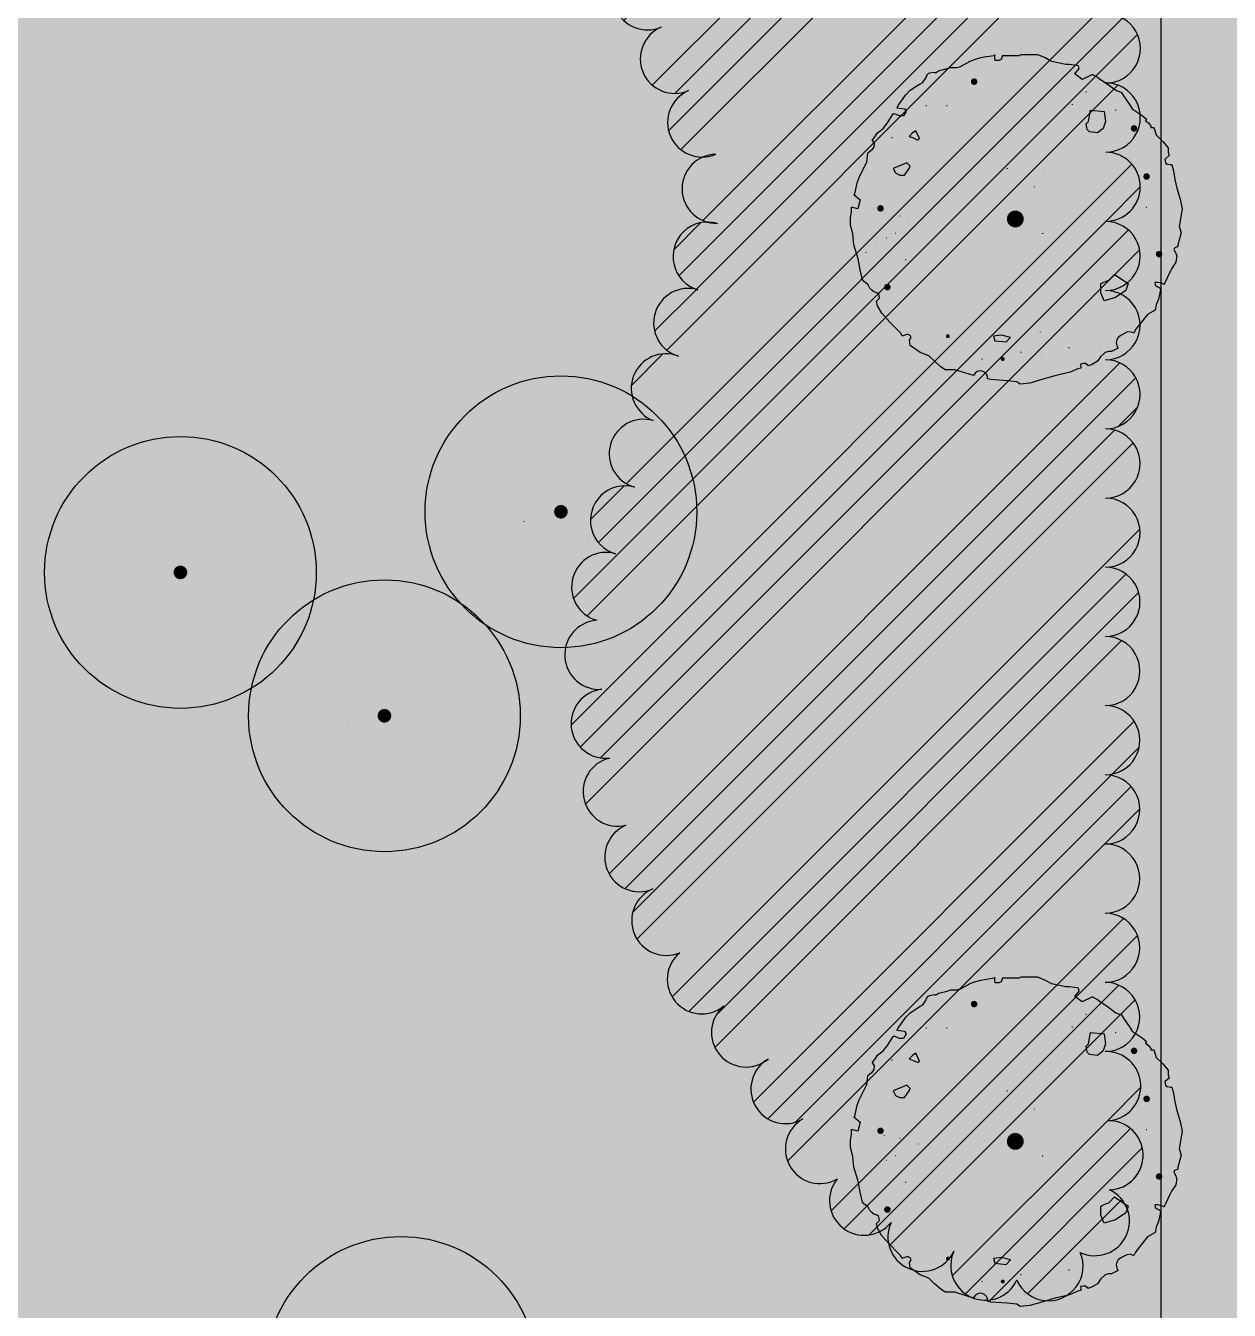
# Model space of a CAD drawing. Header units: millimetres. Extents: x 13387 to 322416, y 10188 to 219730.
# Drawn here: x 33580 to 38801, y 105672 to 111242 of the extents above; entities that cross this region are included whole.
import ezdxf
from ezdxf.xclip import XClip

# ---------------------------------------------------------------- set-up
doc = ezdxf.new("R2010")
doc.units = ezdxf.units.MM
doc.header["$LTSCALE"] = 400
doc.header["$XCLIPFRAME"] = 0
doc.linetypes.add('DOT2', pattern=[0.125, 0, -0.125])
for name, color, linetype in [('0-녹지', 71, 'Continuous'), ('_관목_Out', 7, 'Continuous'), ('_관목_Plant', 76, 'Continuous'), ('_교목_Plant', 90, 'Continuous'), ('base$0$base$0$사업부지', 7, 'Continuous'), ('tc-2', 252, 'Continuous')]:
    doc.layers.add(name, color=color, linetype=linetype)

# ---------------------------------------------------------------- blocks, each defined once
blk = doc.blocks.new('base', base_point=(0, 0))
at = {"layer": 'base$0$base$0$사업부지', "linetype": 'Continuous', "ltscale": 10}
h = blk.add_hatch(dxfattribs=at)
h.set_pattern_fill('AR-HBONE', color=8, scale=100, angle=14.6251, style=0)
h.set_pattern_definition([(59.62512505, (-195145259.7, -419444232.27), (-142.83199963, 547.356392), [1200, -400]), (149.62512505, (-195145057.44, -419443887.18), (-142.83199963, 547.356392), [1200, -400])])
edge = h.paths.add_edge_path()
edge.add_arc((2429632.2, -997541.1), 8500, 12.08953, 71.41029, ccw=False)
edge.add_arc((2429632.2, -997541.1), 8500, 360, 12.08953, ccw=False)
edge.add_line((2438132.2, -997541.1), (2438132.2, -1035817.5))
edge.add_arc((2467632.2, -1035817.5), 29500, 180, 238.20401)
edge.add_line((2452088.7, -1060890.5), (2484216.1, -1080807.1))
edge.add_arc((2493436.8, -1065933.4), 17500, 238.20401, 296.88928)
edge.add_arc((2493436.8, -1065933.4), 17500, 296.88928, 329.81131)
edge.add_arc((2520232.4, -1081521.7), 13500, 90, 149.81131, ccw=False)
edge.add_line((2520232.4, -1068021.7), (2522153.2, -1068021.7))
edge.add_line((2522153.2, -1068021.7), (2522153.2, -1066521.7))
edge.add_line((2522153.2, -1066521.7), (2520232.4, -1066521.7))
edge.add_arc((2520232.4, -1081521.7), 15000, 90, 149.81131)
edge.add_arc((2493436.8, -1065933.4), 16000, 296.88928, 329.81131, ccw=False)
edge.add_arc((2493436.8, -1065933.4), 16000, 238.20401, 296.88928, ccw=False)
edge.add_line((2485006.4, -1079532.2), (2452879.1, -1059615.6))
edge.add_arc((2467632.2, -1035817.5), 28000, 180, 238.20401, ccw=False)
edge.add_line((2439632.2, -1035817.5), (2439632.2, -997541.1))
edge.add_arc((2429632.2, -997541.1), 10000, 360, 12.08953)
edge.add_arc((2429632.2, -997541.1), 10000, 12.08953, 76.96135)
edge.add_line((2431888.3, -987798.9), (2432341.9, -989484.6))
at = {"layer": 'base$0$base$0$사업부지', "color": 8, "linetype": 'Continuous', "ltscale": 10, "flags": 128}
blk.add_lwpolyline([(2432341.9, -989484.6, -0.264775), (2437943.7, -995760.9, -0.052799), (2438132.2, -997541.1), (2438132.2, -1035817.5, 0.259567), (2452088.7, -1060890.5), (2484216.1, -1080807.1, 0.26181), (2501351.5, -1081541.3, 0.144646), (2508563.3, -1074733.2, -0.267067), (2520232.4, -1068021.7), (2522153.2, -1068021.7)], format="xyb", dxfattribs=at)
blk = doc.blocks.new('TL000029_0')
at = {"const_width": 0.0263}
blk.add_lwpolyline([(-0.0132, 0, 1), (0.0132, 0, 1)], format="xyb", close=True, dxfattribs=at)
at = {"color": 0}
blk.add_circle((0, 0), 0.5262, dxfattribs=at)
at = {"layer": 'tc-2', "linetype": 'DOT2'}
for p, q in [((0, 0), (0.1362, 0.5083)), ((0.0382, 0.1427), (-0.1853, 0.4925)), ((0.0681, 0.2541), (0.3146, 0.4218)), ((-0.2541, -0.0681), (-0.5226, 0.0616)), ((0, 0), (-0.5083, -0.1362)), ((0, 0), (0.3721, -0.3721)), ((-0.1427, -0.0382), (-0.3338, -0.4068)), ((0.1045, -0.1045), (0.5192, -0.0857)), ((0.186, -0.186), (0.208, -0.4834))]:
    blk.add_line(p, q, dxfattribs=at)
blk = doc.blocks.new('TL000051_0')
at = {"color": 0}
for points in [[(-0.3097, 0.5665), (-0.2973, 0.5738), (-0.2634, 0.5823), (-0.251, 0.5868), (-0.2256, 0.5868), (-0.2126, 0.5907), (-0.1747, 0.6116), (-0.1624, 0.6162), (-0.133, 0.6247), (-0.1115, 0.6286), (-0.0822, 0.6331), (-0.0795, 0.6331)], [(-0.0499, 0.6331), (-0.0548, 0.6175), (-0.0632, 0.6136), (-0.0717, 0.6136), (-0.0776, 0.6136), (-0.0795, 0.622), (-0.0795, 0.6279), (-0.0795, 0.6364)], [(-0.0499, 0.6331), (-0.0313, 0.6331), (0.015, 0.6331), (0.0235, 0.637), (0.0861, 0.637)], [(0.0861, 0.637), (0.1161, 0.6247), (0.1408, 0.6116), (0.1956, 0.5992), (0.2087, 0.5992), (0.238, 0.5953), (0.2451, 0.5934)], [(-0.3097, 0.5665), (-0.3136, 0.5673), (-0.3325, 0.564), (-0.341, 0.5594), (-0.3469, 0.5477), (-0.3612, 0.5268)], [(0.2996, 0.56), (0.2934, 0.5568), (0.2595, 0.5399), (0.2302, 0.5614), (0.2471, 0.5823), (0.2451, 0.5934)], [(0.2996, 0.56), (0.3182, 0.549), (0.3306, 0.5405), (0.356, 0.5236), (0.3899, 0.4982), (0.4108, 0.4897), (0.4193, 0.4773), (0.4447, 0.4395), (0.4532, 0.4264), (0.491, 0.401), (0.5085, 0.3866)], [(-0.4578, 0.4302), (-0.4532, 0.4395), (-0.4447, 0.4519), (-0.4238, 0.4812), (-0.4069, 0.4982), (-0.3814, 0.5151), (-0.3691, 0.5236), (-0.3598, 0.5289)], [(-0.5543, 0.3043), (-0.5542, 0.3045), (-0.5412, 0.3215), (-0.5334, 0.3338), (-0.5118, 0.3508), (-0.4949, 0.3717), (-0.4825, 0.3925), (-0.4728, 0.4065)], [(-0.459, 0.4303), (-0.4297, 0.4264), (-0.4232, 0.416), (-0.4336, 0.399), (-0.4486, 0.399), (-0.4649, 0.4056), (-0.4728, 0.4065)], [(0.5085, 0.3866), (0.504, 0.3801), (0.5164, 0.3717), (0.5249, 0.3593), (0.5249, 0.3547), (0.5334, 0.3547), (0.5353, 0.3547)], [(0.5353, 0.3547), (0.5373, 0.3508), (0.5458, 0.3254), (0.5712, 0.2999), (0.592, 0.2752), (0.592, 0.2582), (0.5958, 0.2454)], [(-0.5549, 0.3052), (-0.5464, 0.2928), (-0.5484, 0.2784), (-0.5568, 0.266), (-0.5716, 0.2545)], [(-0.6253, 0.0952), (-0.6214, 0.0978), (-0.6129, 0.1402), (-0.6044, 0.1611), (-0.5881, 0.195), (-0.5751, 0.2204), (-0.5716, 0.2545)], [(0.5958, 0.2454), (0.5816, 0.2334), (0.5797, 0.2315), (0.5816, 0.2171), (0.5862, 0.2126), (0.5901, 0.2126), (0.6005, 0.2106), (0.6025, 0.2106), (0.6061, 0.2099)], [(0.6061, 0.2099), (0.6129, 0.1865), (0.6175, 0.1526), (0.626, 0.1193), (0.6383, 0.0769), (0.6468, 0.0391), (0.6344, -0.0287), (0.6429, -0.0535), (0.6299, -0.0998), (0.6299, -0.1069)], [(-0.6253, 0.0952), (-0.6012, 0.0744), (-0.6099, 0.039), (-0.6344, 0.0463)], [(-0.5857, -0.2432), (-0.592, -0.2347), (-0.6005, -0.1969), (-0.609, -0.1545), (-0.626, -0.0998), (-0.6299, -0.058), (-0.6383, -0.0241), (-0.6383, 0.0052), (-0.6344, 0.0261), (-0.6344, 0.0463)], [(0.6257, -0.1417), (0.6214, -0.1676), (0.6044, -0.1924), (0.6005, -0.2008), (0.5797, -0.2471), (0.5758, -0.2531)], [(0.6299, -0.1069), (0.6162, -0.1128), (0.6142, -0.1187), (0.6201, -0.1304), (0.622, -0.1343), (0.6257, -0.1417)], [(-0.5374, -0.3183), (-0.5255, -0.3065), (-0.5281, -0.2902), (-0.5392, -0.2843), (-0.5477, -0.2817), (-0.5562, -0.2758), (-0.564, -0.268), (-0.5699, -0.2543), (-0.5836, -0.2432), (-0.5857, -0.2432)], [(0.5771, -0.2536), (0.5634, -0.2478), (0.5614, -0.2478), (0.5516, -0.2458), (0.5458, -0.2458), (0.5399, -0.2458), (0.5418, -0.2556), (0.5497, -0.2608), (0.5575, -0.2647), (0.5653, -0.2706)], [(0.5645, -0.27), (0.5627, -0.2726), (0.5542, -0.3104), (0.5458, -0.3319), (0.5412, -0.3528), (0.5118, -0.3697), (0.4825, -0.4075), (0.4656, -0.4284), (0.4588, -0.4423)], [(-0.4378, -0.4525), (-0.4447, -0.4414), (-0.4571, -0.4284), (-0.4864, -0.399), (-0.5164, -0.3651), (-0.5334, -0.3358), (-0.5373, -0.3188), (-0.5374, -0.3183)], [(-0.4068, -0.4894), (-0.4095, -0.4695), (-0.4036, -0.4584), (-0.4069, -0.4506), (-0.4147, -0.4473), (-0.4206, -0.4473), (-0.4401, -0.4532)], [(0.4597, -0.4427), (0.446, -0.4369), (0.4323, -0.4388), (0.4088, -0.4506), (0.399, -0.4584), (0.3932, -0.4682), (0.3912, -0.4779), (0.3951, -0.4955), (0.399, -0.5014)], [(-0.1613, -0.6056), (-0.1793, -0.6012), (-0.2341, -0.5842), (-0.2719, -0.5842), (-0.2889, -0.5718), (-0.3136, -0.551), (-0.3351, -0.5295), (-0.3691, -0.5171), (-0.4068, -0.4894)], [(0.3981, -0.5001), (0.373, -0.5125), (0.3606, -0.5125), (0.3475, -0.5171), (0.3306, -0.534), (0.3182, -0.551), (0.2973, -0.5634), (0.2825, -0.5692)], [(0.2543, -0.5773), (0.2426, -0.5803), (0.2126, -0.5927), (0.1956, -0.5973), (0.1578, -0.6057), (0.103, -0.622), (0.0567, -0.6351), (0.0189, -0.639), (0.0065, -0.6305), (-0.0313, -0.6266), (-0.0945, -0.622), (-0.1075, -0.6188)], [(0.2825, -0.5692), (0.2719, -0.5601), (0.2641, -0.5601), (0.2523, -0.5621), (0.2543, -0.5699), (0.2543, -0.5773)]]:
    blk.add_lwpolyline(points, dxfattribs=at)
for points, const_width in [([(-0.1532, 0.5317, -1), (-0.1658, 0.5317, -1)], 0.0125), ([(0.2751, 0.492, -1), (0.2726, 0.492, -1)], 0.00251), ([(-0.3438, 0.4389, -1), (-0.3463, 0.4389, -1)], 0.00251), ([(-0.2641, 0.4389, -1), (-0.2666, 0.4389, -1)], 0.00251), ([(0.2219, 0.4434, -1), (0.2194, 0.4434, -1)], 0.00251), ([(0.39, 0.4213, -1), (0.3875, 0.4213, -1)], 0.00251), ([(0.4662, 0.3506, -1), (0.4537, 0.3506, -1)], 0.0125), ([(-0.4767, 0.315, -1), (-0.4792, 0.315, -1)], 0.00251), ([(-0.0298, 0.1956, -1), (-0.0324, 0.1956, -1)], 0.00251), ([(0.5149, 0.1645, -1), (0.5023, 0.1645, -1)], 0.0125), ([(-0.5159, 0.0411, -1), (-0.5284, 0.0411, -1)], 0.0125), ([(0.5093, 0.0456, -1), (0.5068, 0.0456, -1)], 0.00251), ([(0.1071, -0.0562, -1), (0.1046, -0.0562, -1)], 0.00251), ([(0.563, -0.1359, -1), (0.5505, -0.1359, -1)], 0.0125), ([(-0.4236, -0.158, -1), (-0.4261, -0.158, -1)], 0.00251), ([(-0.4893, -0.2638, -1), (-0.5018, -0.2638, -1)], 0.0125), ([(-0.2576, -0.4539, -1), (-0.2651, -0.4539, -1)], 0.00752), ([(0.2089, -0.4981, -1), (0.2064, -0.4981, -1)], 0.00251), ([(-0.1271, -0.5422, -1), (-0.1297, -0.5422, -1)], 0.00251), ([(-0.0449, -0.5422, -1), (-0.0524, -0.5422, -1)], 0.00752), ([(0.0233, -0.5156, -1), (0.0208, -0.5156, -1)], 0.00251)]:
    blk.add_lwpolyline(points, format="xyb", close=True, dxfattribs=dict(at, const_width=const_width))
for points in [[(0.2919, 0.4213), (0.3446, 0.4168), (0.3491, 0.3772), (0.3401, 0.3506), (0.318, 0.333), (0.2874, 0.3371), (0.2784, 0.3461), (0.2739, 0.3681), (0.2829, 0.3772)], [(-0.3717, 0.311), (-0.3852, 0.3416), (-0.3982, 0.333), (-0.4113, 0.3195), (-0.3982, 0.315), (-0.3807, 0.3065), (-0.3762, 0.3065)], [(-0.4203, 0.2177), (-0.4735, 0.1956), (-0.4645, 0.1781), (-0.4469, 0.1695), (-0.4293, 0.1695), (-0.4113, 0.1956), (-0.4073, 0.2046)], [(0.3842, -0.2152), (0.4374, -0.2503), (0.4283, -0.2769), (0.3887, -0.3034), (0.3446, -0.3165), (0.3315, -0.2859), (0.3315, -0.2503), (0.3491, -0.2418), (0.3621, -0.2372)], [(-0.0532, -0.4494), (-0.0843, -0.4539), (-0.0797, -0.4715), (-0.0356, -0.476), (-0.0181, -0.4584), (-0.0181, -0.4584)]]:
    blk.add_lwpolyline(points, close=True, dxfattribs=at)
at = {"const_width": 0.0326}
blk.add_lwpolyline([(0.0163, 0, -1), (-0.0163, 0, -1)], format="xyb", close=True, dxfattribs=at)
at = {"color": 0}
blk.add_lwpolyline([(-0.1075, -0.6188, 0.875539), (-0.1613, -0.6056, 1.618197)], format="xyb", dxfattribs=at)
at = {"layer": 'tc-2', "linetype": 'DOT2'}
for points in [[(0.1135, 0.1774), (0.1219, 0.2373), (0.135, 0.3012), (0.1643, 0.3651), (0.1643, 0.4466), (0.1819, 0.519), (0.1858, 0.5705), (0.1912, 0.6002)], [(0, 0), (0.0365, 0.0496), (0.075, 0.1258), (0.105, 0.1643), (0.135, 0.2243), (0.1819, 0.2758), (0.2243, 0.3143), (0.2843, 0.3651), (0.3443, 0.4212), (0.3912, 0.4982)], [(-0.3012, -0.0274), (-0.3267, -0.0235), (-0.3743, -0.0104), (-0.4127, 0.002), (-0.4466, 0.0111), (-0.4766, 0.015), (-0.5066, 0.0235), (-0.549, 0.0365), (-0.6051, 0.0586)], [(-0.002, 0.0065), (-0.0619, 0.0065), (-0.1174, 0.002), (-0.1474, 0.002), (-0.1943, 0.002), (-0.2628, -0.0189), (-0.3482, -0.0365), (-0.4297, -0.0535), (-0.4806, -0.0574), (-0.5575, -0.0574), (-0.6175, -0.0574), (-0.6305, -0.0619)], [(-0.0104, 0.002), (0.0065, -0.015), (0.0196, -0.045), (0.0365, -0.0789), (0.0535, -0.1258), (0.0835, -0.1643), (0.1004, -0.2073), (0.1174, -0.2543), (0.1304, -0.2882), (0.1558, -0.3267), (0.1689, -0.3482), (0.2289, -0.3997), (0.2413, -0.4251), (0.2758, -0.4551), (0.3312, -0.4936), (0.3601, -0.5127)], [(-0.4646, -0.0562), (-0.4982, -0.0743), (-0.5366, -0.1043), (-0.579, -0.1304), (-0.6051, -0.1428), (-0.6119, -0.1453)], [(0.1135, -0.2543), (0.1135, -0.3012), (0.1089, -0.3651), (0.1004, -0.4121), (0.0965, -0.4375), (0.1004, -0.4806), (0.0965, -0.5236), (0.1004, -0.579), (0.105, -0.596), (0.1009, -0.6226)], [(0.0969, -0.5189), (0.0704, -0.5529), (0.0535, -0.579), (0.0365, -0.596), (0.015, -0.6214), (0.0065, -0.6299)]]:
    blk.add_lwpolyline(points, dxfattribs=at)
blk = doc.blocks.new('G$CE0093AA2')
at = {"layer": '0-녹지'}
h = blk.add_hatch(color=256, dxfattribs=at)
h.dxf.hatch_style = 1
edge = h.paths.add_edge_path()
edge.add_line((19332, 126164.2), (19440.3, 125746.8))
edge.add_line((19440.3, 125746.8), (22595.4, 120583.2))
edge.add_line((22595.4, 120583.2), (23068.1, 112593.6))
edge.add_line((23068.1, 112593.6), (21209.3, 104532.1))
edge.add_line((21209.3, 104532.1), (17312.5, 92418.7))
edge.add_line((17312.5, 92418.7), (17351, 80156.1))
edge.add_line((17351, 80156.1), (20991.4, 68174))
edge.add_line((20991.4, 68174), (25611.4, 61827.9))
edge.add_line((25611.4, 61827.9), (42223.9, 51525.7))
edge.add_line((42223.9, 51525.7), (44797.8, 48823))
edge.add_line((44797.8, 48823), (50475, 42861.3))
edge.add_line((50475, 42861.3), (63054, 35073.1))
edge.add_line((63054, 35073.1), (72531.5, 30837.8))
edge.add_line((72531.5, 30837.8), (81111.3, 25777.2))
edge.add_line((81111.3, 25777.2), (85212.2, 16675.8))
edge.add_line((85212.2, 16675.8), (91764.1, 15877.2))
edge.add_line((91764.1, 15877.2), (88685.4, 27374.4))
edge.add_line((88685.4, 27374.4), (89777.7, 31902.2))
edge.add_line((89777.7, 31902.2), (98176.5, 36160.5))
edge.add_line((98176.5, 36160.5), (101650.5, 45691.5))
edge.add_line((101650.5, 45691.5), (103923.4, 41995.6))
edge.add_line((103923.4, 41995.6), (103686.1, 35158.2))
edge.add_line((103686.1, 35158.2), (111451.6, 32837.7))
edge.add_line((111451.6, 32837.7), (111743.7, 29100.4))
edge.add_line((111743.7, 29100.4), (111971, 29005.7))
edge.add_line((111971, 29005.7), (160341.6, 66518.4))
edge.add_line((160341.6, 66518.4), (163066.9, 89592.2))
edge.add_line((163066.9, 89592.2), (159195.1, 101882.8))
edge.add_line((159195.1, 101882.8), (154543.8, 158207.4))
edge.add_line((154543.8, 158207.4), (147609.5, 153805.9))
edge.add_line((147609.5, 153805.9), (145898.1, 154962.2))
edge.add_line((145898.1, 154962.2), (139605.8, 156524.1))
edge.add_line((139605.8, 156524.1), (131647.3, 157279.1))
edge.add_line((131647.3, 157279.1), (123097, 161806.9))
edge.add_line((123097, 161806.9), (107600.8, 162021.2))
edge.add_line((107600.8, 162021.2), (87140.5, 159792.9))
edge.add_line((87140.5, 159792.9), (75905.9, 155993.1))
edge.add_line((75905.9, 155993.1), (73744.5, 160180.6))
edge.add_line((73744.5, 160180.6), (73095.6, 160744.6))
edge.add_line((73095.6, 160744.6), (72894.1, 160510.3))
edge.add_line((72894.1, 160510.3), (72242, 159752.3))
edge.add_line((72242, 159752.3), (62303.8, 168301.4))
edge.add_line((62303.8, 168301.4), (42227.3, 172546.8))
edge.add_line((42227.3, 172546.8), (32820, 165470.6))
edge.add_line((32820, 165470.6), (25882.7, 163664.6))
edge.add_line((25882.7, 163664.6), (18186.9, 161975.2))
edge.add_line((18186.9, 161975.2), (11890.1, 160473.6))
edge.add_line((11890.1, 160473.6), (17025.8, 140966.7))
edge.add_line((17025.8, 140966.7), (15747.6, 140633.1))
edge.add_arc((16970.5, 144898), 4436.7, 254.0004, 277.3556)
edge.add_arc((17402.6, 141488.5), 1000, 277.8144, 14.3903)
edge.add_line((18371.2, 141737), (13785.1, 159318.1))
edge.add_line((13785.1, 159318.1), (29854.9, 163518.8))
edge.add_line((29854.9, 163518.8), (30813, 159836.2))
edge.add_line((30813, 159836.2), (33433.1, 159836.2))
edge.add_arc((33433.1, 161336.2), 1500, 270, 0)
edge.add_line((34933.1, 161336.2), (34933.1, 165036.2))
edge.add_line((34933.1, 165036.2), (63733.1, 165036.2))
edge.add_line((63733.1, 165036.2), (63733.1, 161336.2))
edge.add_arc((65233.1, 161336.2), 1500, 180, 270)
edge.add_line((65233.1, 159836.2), (65633.1, 159836.2))
edge.add_line((65633.1, 159836.2), (65633.1, 153836.2))
edge.add_line((65633.1, 153836.2), (51533.1, 153836.2))
edge.add_arc((51533.1, 152336.2), 1500, 90, 180)
edge.add_line((50033.1, 152336.2), (50033.1, 151836.2))
edge.add_line((50033.1, 151836.2), (71008.1, 151836.2))
edge.add_line((71008.1, 151836.2), (71008.1, 151636.2))
edge.add_line((71008.1, 151636.2), (50033.1, 151636.2))
edge.add_line((50033.1, 151636.2), (50033.1, 151436.2))
edge.add_line((50033.1, 151436.2), (132841.6, 151437.2))
edge.add_line((132841.6, 151437.2), (125757.9, 157215.7))
edge.add_line((125757.9, 157215.7), (126390, 157990.6))
edge.add_line((126390, 157990.6), (133197.8, 152437.2))
edge.add_line((133197.8, 152437.2), (151994.1, 152437.1))
edge.add_line((151994.1, 152437.1), (152029.8, 124236.2))
edge.add_line((152029.8, 124236.2), (152233.1, 124236.2))
edge.add_line((152233.1, 124236.2), (152229.8, 88932.9))
edge.add_line((152229.8, 88932.9), (158559.8, 88932.9))
edge.add_line((158559.8, 88932.9), (158559.8, 78841.9))
edge.add_line((158559.8, 78841.9), (152229.8, 78841.9))
edge.add_line((152229.8, 78841.9), (152229.8, 66032.9))
edge.add_line((152229.8, 66032.9), (147833.1, 66032.9))
edge.add_line((147833.1, 66032.9), (147833.1, 62186.6))
edge.add_line((147833.1, 62186.6), (147083.3, 61578.2))
edge.add_line((147083.3, 61578.2), (147725.1, 60739))
edge.add_line((147725.1, 60739), (131768.9, 47782.7))
edge.add_line((131768.9, 47782.7), (123643.4, 42449.6))
edge.add_line((123643.4, 42449.6), (107643.4, 42440.6))
edge.add_line((107643.4, 42440.6), (107643.4, 47629.2))
edge.add_line((107643.4, 47629.2), (107217.3, 47628.8))
edge.add_arc((107217.3, 34128.8), 13500, 90, 149.81131)
edge.add_arc((80421.7, 49717.2), 17500, 296.88928, 329.81131, ccw=False)
edge.add_arc((80421.7, 49717.2), 17500, 238.20401, 296.88928, ccw=False)
edge.add_line((71201, 34843.4), (39073.6, 54760.1))
edge.add_arc((54617.1, 79833), 29500, 180, 238.20401, ccw=False)
edge.add_line((25117.1, 79833), (25117.1, 118109.4))
edge.add_arc((16617.1, 118109.4), 8500, 360, 71.37307)
at = {"layer": '_관목_Plant'}
h = blk.add_hatch(dxfattribs=at)
h.set_pattern_fill('ANSI34', color=256, scale=30, style=0)
h.set_pattern_definition([(45, (-2414595.9, 1100697.05), (-404.11153, 404.11153), []), (45, (-2414461.17, 1100697.05), (-404.11153, 404.11153), []), (45, (-2414326.47, 1100697.05), (-404.11153, 404.11153), []), (45, (-2414191.76, 1100697.05), (-404.11153, 404.11153), [])])
edge = h.paths.add_edge_path()
edge.add_arc((24623.4, 97954.8), 150, 38.3509, 218.3509)
edge.add_arc((24388.2, 97768.6), 150, 38.3509, 218.3509)
edge.add_arc((24175.9, 97559.2), 150, 50.8744, 230.8744)
edge.add_arc((23981.3, 97330.9), 150, 48.2302, 228.2302)
edge.add_arc((23781.5, 97107.2), 150, 48.2302, 228.2302)
edge.add_arc((23589.4, 96877), 150, 52.0872, 232.0872)
edge.add_arc((23414, 96633.9), 150, 56.2876, 236.2876)
edge.add_arc((23247.5, 96384.3), 150, 56.2876, 236.2876)
edge.add_arc((23083.5, 96133.1), 150, 57.439, 237.439)
edge.add_arc((22963.7, 95861.8), 150, 74.9215, 254.9215)
edge.add_arc((22885.7, 95572.2), 150, 74.9215, 254.9215)
edge.add_arc((22825.6, 95278.8), 150, 81.9348, 261.9348)
edge.add_arc((22783.5, 94981.8), 150, 81.9348, 261.9348)
edge.add_arc((22753.3, 94683.6), 150, 86.5046, 266.5046)
edge.add_arc((22745, 94383.8), 150, 90.2981, 270.2981)
edge.add_arc((22746.5, 94083.8), 150, 90.2981, 270.2981)
edge.add_arc((22799.4, 93793.2), 150, 110.342, 290.342)
edge.add_arc((22929.9, 93524.6), 150, 121.4511, 301.4511)
edge.add_arc((23026.9, 93247.8), 150, 97.2009, 277.2009)
edge.add_arc((23068.5, 92950.7), 150, 98.7268, 278.7268)
edge.add_arc((23114, 92654.2), 150, 98.7268, 278.7268)
edge.add_arc((23100.8, 92360.3), 150, 76.1281, 256.1281)
edge.add_arc((22998.5, 92080.2), 150, 63.7327, 243.7327)
edge.add_arc((22865.7, 91811.2), 150, 63.7327, 243.7327)
edge.add_arc((22763.3, 91531), 150, 76.1064, 256.1064)
edge.add_arc((22691.2, 91239.8), 150, 76.1064, 256.1064)
edge.add_arc((22619.2, 90948.6), 150, 76.1064, 256.1064)
edge.add_arc((22577.7, 90653.1), 150, 87.9129, 267.9129)
edge.add_arc((22572, 90353.2), 150, 89.8983, 269.8983)
edge.add_arc((22571.5, 90053.2), 150, 89.8983, 269.8983)
edge.add_arc((22639.2, 89769.5), 150, 116.9665, 296.9665)
edge.add_arc((22769.4, 89499.3), 150, 114.4906, 294.4906)
edge.add_arc((22890.8, 89225), 150, 113.2621, 293.2621)
edge.add_arc((23009.3, 88949.4), 150, 113.2621, 293.2621)
edge.add_arc((23127.8, 88673.8), 150, 113.2621, 293.2621)
edge.add_arc((23190.4, 88386), 150, 91.2711, 271.2711)
edge.add_arc((23151.5, 88092.1), 150, 73.6606, 253.6606)
edge.add_arc((23067.1, 87804.2), 150, 73.6606, 253.6606)
edge.add_arc((22970.1, 87520.6), 150, 68.5827, 248.5827)
edge.add_arc((22874.5, 87236.6), 150, 74.2114, 254.2114)
edge.add_arc((22792.9, 86947.9), 150, 74.2114, 254.2114)
edge.add_arc((22711.3, 86659.3), 150, 74.2114, 254.2114)
edge.add_arc((22681.8, 86365.4), 150, 94.3308, 274.3308)
edge.add_arc((22709.3, 86066.7), 150, 96.1773, 276.1773)
edge.add_arc((22761.1, 85771.8), 150, 103.7678, 283.7678)
edge.add_arc((22855.2, 85488), 150, 112.9115, 292.9115)
edge.add_arc((22972, 85211.6), 150, 112.9115, 292.9115)
edge.add_arc((23126.3, 84958.2), 150, 129.7587, 309.7587)
edge.add_arc((23318.2, 84727.5), 150, 129.7587, 309.7587)
edge.add_arc((23489, 84482.3), 150, 119.9452, 299.9452)
edge.add_arc((23638.8, 84222.3), 150, 119.9452, 299.9452)
edge.add_arc((23830.3, 83998.1), 150, 141.0638, 321.0638)
edge.add_arc((24083.4, 83841.4), 150, 155.4197, 335.4197)
edge.add_arc((24356.2, 83716.6), 150, 155.4197, 335.4197)
edge.add_arc((24630.2, 83713.9), 150, 203.4652, 23.4652)
edge.add_arc((24831.7, 83909.4), 150, 244.8006, 64.8006)
edge.add_arc((24890.6, 84195), 150, 271.8976, 91.8976)
edge.add_arc((24880.6, 84494.9), 150, 271.8976, 91.8976)
edge.add_arc((24875.8, 84794.8), 150, 269.9605, 89.9605)
edge.add_arc((24876, 85094.8), 150, 269.9605, 89.9605)
edge.add_arc((24876.2, 85394.8), 150, 269.9605, 89.9605)
edge.add_arc((24876.4, 85694.8), 150, 269.9605, 89.9605)
edge.add_arc((24876.6, 85994.8), 150, 269.9605, 89.9605)
edge.add_arc((24876.8, 86294.8), 150, 269.9605, 89.9605)
edge.add_arc((24877, 86594.8), 150, 269.9605, 89.9605)
edge.add_arc((24877.2, 86894.8), 150, 269.9605, 89.9605)
edge.add_arc((24877.4, 87194.8), 150, 269.9605, 89.9605)
edge.add_arc((24877.6, 87494.8), 150, 269.9605, 89.9605)
edge.add_arc((24877.8, 87794.8), 150, 269.9605, 89.9605)
edge.add_arc((24878, 88094.8), 150, 269.9605, 89.9605)
edge.add_arc((24878.3, 88394.8), 150, 269.9605, 89.9605)
edge.add_arc((24878.5, 88694.8), 150, 269.9605, 89.9605)
edge.add_arc((24878.7, 88994.8), 150, 269.9605, 89.9605)
edge.add_arc((24878.9, 89294.8), 150, 269.9605, 89.9605)
edge.add_arc((24879.1, 89594.8), 150, 269.9605, 89.9605)
edge.add_arc((24879.3, 89894.8), 150, 269.9605, 89.9605)
edge.add_arc((24879.5, 90194.8), 150, 269.9605, 89.9605)
edge.add_arc((24879.7, 90494.8), 150, 269.9605, 89.9605)
edge.add_arc((24879.9, 90794.8), 150, 269.9605, 89.9605)
edge.add_arc((24880.1, 91094.8), 150, 269.9605, 89.9605)
edge.add_arc((24880.3, 91394.8), 150, 269.9605, 89.9605)
edge.add_arc((24880.5, 91694.8), 150, 269.9605, 89.9605)
edge.add_arc((24880.7, 91994.8), 150, 269.9605, 89.9605)
edge.add_arc((24880.9, 92294.8), 150, 269.9605, 89.9605)
edge.add_arc((24881.1, 92594.8), 150, 269.9605, 89.9605)
edge.add_arc((24881.4, 92894.8), 150, 269.9605, 89.9605)
edge.add_arc((24881.6, 93194.8), 150, 269.9605, 89.9605)
edge.add_arc((24881.8, 93494.8), 150, 269.9605, 89.9605)
edge.add_arc((24882, 93794.8), 150, 269.9605, 89.9605)
edge.add_arc((24882.2, 94094.8), 150, 269.9605, 89.9605)
edge.add_arc((24882.4, 94394.8), 150, 269.9605, 89.9605)
edge.add_arc((24882.6, 94694.8), 150, 269.9605, 89.9605)
edge.add_arc((24882.8, 94994.8), 150, 269.9605, 89.9605)
edge.add_arc((24883, 95294.8), 150, 269.9605, 89.9605)
edge.add_arc((24883.2, 95594.8), 150, 269.9605, 89.9605)
edge.add_arc((24883.4, 95894.8), 150, 269.9605, 89.9605)
edge.add_arc((24883.6, 96194.8), 150, 269.9605, 89.9605)
edge.add_arc((24883.8, 96494.8), 150, 269.9605, 89.9605)
edge.add_arc((24884, 96794.8), 150, 269.9605, 89.9605)
edge.add_arc((24884.2, 97094.8), 150, 269.9605, 89.9605)
edge.add_arc((24884.4, 97394.8), 150, 269.9605, 89.9605)
edge.add_arc((24884.7, 97694.8), 150, 269.9605, 89.9605)
edge.add_arc((24884.9, 97994.8), 150, 269.9605, 89.9605)
edge.add_arc((24760.6, 98061), 150, 33.9751, 213.9751)
edge.add_arc((24688.6, 98012.5), 63.2, 213.9751, 33.9751)
at = {"layer": '_관목_Out'}
blk.add_lwpolyline([(22831.6, 89362.8, 1), (22950.1, 89087.2, 1), (23068.6, 88811.6, 1), (23187, 88535.9, 1), (23187, 88535.9, 1), (23193.7, 88236, 1), (23193.7, 88236, 1), (23109.3, 87948.1, 1), (23024.9, 87660.3, 1), (23024.9, 87660.3, 1), (22915.4, 87381, 1), (22915.4, 87381, 1), (22833.7, 87092.3, 1), (22752.1, 86803.6, 1), (22670.5, 86514.9, 1), (22670.5, 86514.9, 1), (22693.1, 86215.8, 1), (22693.1, 86215.8, 1), (22725.4, 85917.5, 1), (22725.4, 85917.5, 1), (22796.8, 85626.1, 1), (22796.8, 85626.1, 1), (22913.6, 85349.8, 1), (23030.4, 85073.5, 1), (23030.4, 85073.5, 1), (23222.3, 84842.9, 1), (23414.1, 84612.2, 1), (23414.1, 84612.2, 1), (23563.9, 84352.3, 1), (23713.6, 84092.3, 1), (23713.6, 84092.3, 1), (23947, 83903.8, 1), (23947, 83903.8, 1), (24219.8, 83779, 1), (24492.6, 83654.2, 1), (24492.6, 83654.2, 1), (24767.8, 83773.7, 1), (24767.8, 83773.7, 1), (24895.5, 84045.1, 1), (24895.5, 84045.1, 1), (24885.6, 84345, 1), (24875.7, 84644.8, 1), (24875.7, 84644.8, 1), (24875.9, 84944.8, 1), (24876.1, 85244.8, 1), (24876.3, 85544.8, 1), (24876.5, 85844.8, 1), (24876.7, 86144.8, 1), (24876.9, 86444.8, 1), (24877.1, 86744.8, 1), (24877.3, 87044.8, 1), (24877.5, 87344.8, 1), (24877.7, 87644.8, 1), (24877.9, 87944.8, 1), (24878.1, 88244.8, 1), (24878.4, 88544.8, 1), (24878.6, 88844.8, 1), (24878.8, 89144.8, 1)], format="xyb", dxfattribs=at)
ref = blk.add_blockref('base', (-2413015.1, 1115650.5))
XClip(ref).set_block_clipping_path([(2413015.1054852898, -1109546.827617452), (2592876.6779239769, -918069.190399006)])
at = {"layer": '_교목_Plant', "xscale": 1120, "yscale": 1120, "zscale": 1120}
for name, p in [('TL000051_0', (24486.2, 88255.1)), ('TL000029_0', (22515, 86985.4)), ('TL000029_0', (20864.4, 86722.4)), ('TL000029_0', (21749.5, 86100.8)), ('TL000051_0', (24486.2, 84255.1)), ('TL000029_0', (21821.2, 83253.1))]:
    blk.add_blockref(name, p, dxfattribs=at)

msp = doc.modelspace()

# ---------------------------------------------------------------- block references
msp.add_blockref('G$CE0093AA2', (13386.7, 22149.1))

doc.saveas('drawing.dxf')
